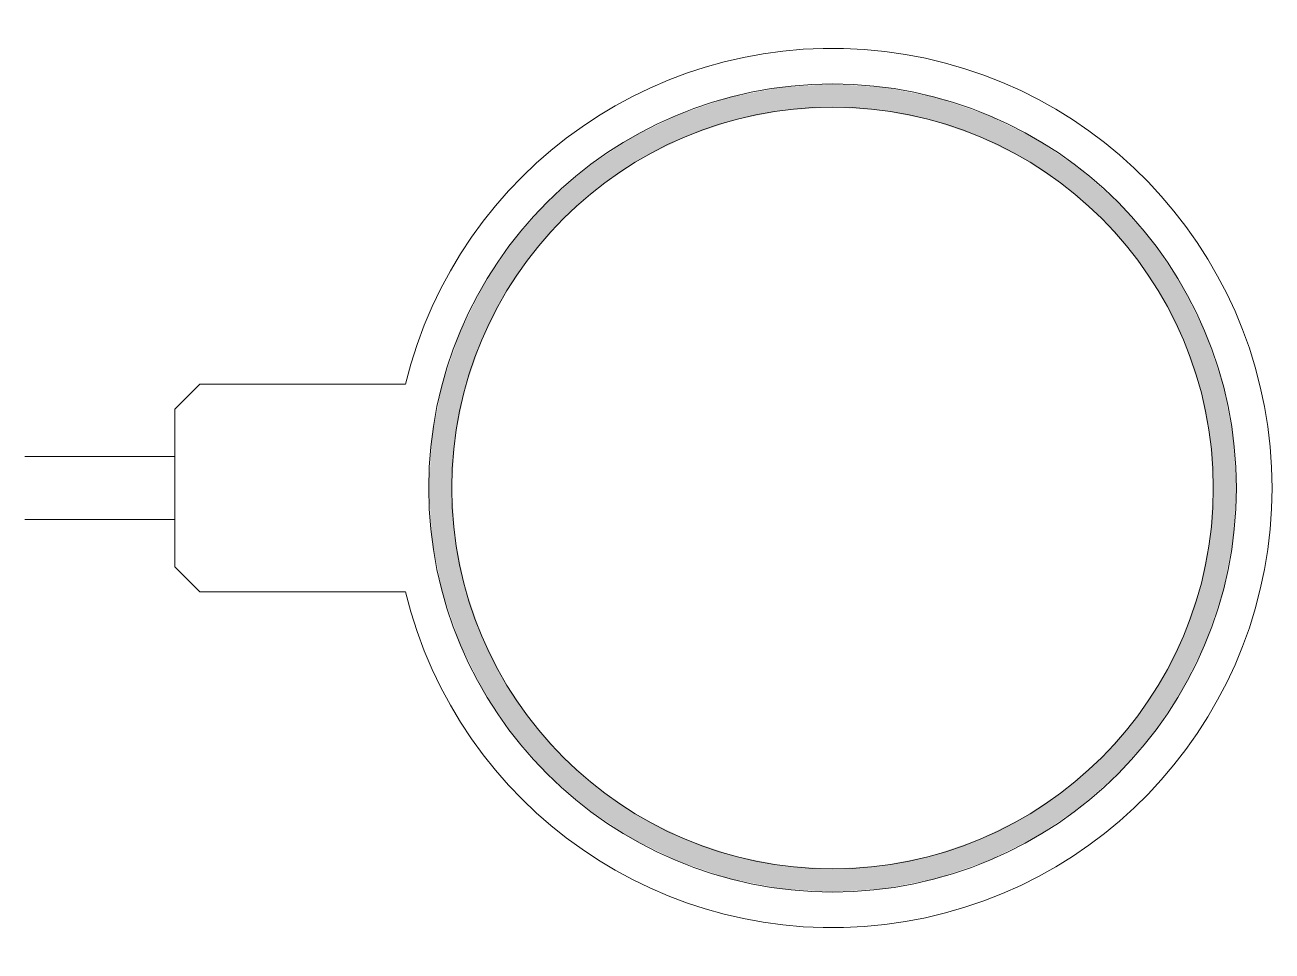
# Model space of a CAD drawing. Header units: metres. Extents: x 0 to 108, y -40 to 40.
import ezdxf

# ---------------------------------------------------------------- set-up
doc = ezdxf.new("R2010")
doc.units = ezdxf.units.M
doc.layers.add('A-DETL-GENF', color=92, linetype='Continuous', lineweight=18)

# ---------------------------------------------------------------- blocks, each defined once
blk = doc.blocks.new('52 HWA - 70mm plattegrond-5041101-00_0 Basismaterialen')
at = {"layer": 'A-DETL-GENF', "lineweight": 13}
h = blk.add_hatch(color=256, dxfattribs=at)
h.paths.add_polyline_path([(70, -35), (74.57, -34.7), (79.06, -33.81), (83.39, -32.33), (87.5, -30.31), (91.3, -27.76), (94.75, -24.75), (97.76, -21.3), (100.31, -17.5), (102.33, -13.39), (103.81, -9.06), (104.69, -4.61), (105, 0), (104.69, 4.61), (103.81, 9.06), (102.33, 13.39), (100.31, 17.5), (97.76, 21.3), (94.75, 24.75), (91.3, 27.76), (87.5, 30.31), (83.39, 32.33), (79.06, 33.81), (74.57, 34.7), (70, 35), (65.43, 34.7), (60.94, 33.81), (56.61, 32.33), (52.5, 30.31), (48.7, 27.76), (45.25, 24.75), (42.24, 21.3), (39.69, 17.5), (37.67, 13.39), (36.19, 9.06), (35.31, 4.61), (35, 0), (35.31, -4.61), (36.19, -9.06), (37.67, -13.39), (39.69, -17.5), (42.24, -21.3), (45.25, -24.75), (48.7, -27.76), (52.5, -30.31), (56.61, -32.33), (60.94, -33.81), (65.43, -34.7)])
h.paths.add_polyline_path([(70, -33), (65.69, -32.71), (61.46, -31.88), (57.37, -30.48), (53.5, -28.58), (49.91, -26.18), (46.67, -23.33), (43.82, -20.09), (41.42, -16.5), (39.52, -12.63), (38.12, -8.54), (37.29, -4.34), (37, 0), (37.29, 4.34), (38.12, 8.54), (39.52, 12.63), (41.42, 16.5), (43.82, 20.09), (46.67, 23.33), (49.91, 26.18), (53.5, 28.58), (57.37, 30.48), (61.46, 31.88), (65.69, 32.71), (70, 33), (74.31, 32.71), (78.54, 31.88), (82.63, 30.48), (86.5, 28.58), (90.09, 26.18), (93.33, 23.33), (96.18, 20.09), (98.58, 16.5), (100.48, 12.63), (101.88, 8.54), (102.71, 4.34), (103, 0), (102.71, -4.34), (101.88, -8.54), (100.48, -12.63), (98.58, -16.5), (96.18, -20.09), (93.33, -23.33), (90.09, -26.18), (86.5, -28.58), (82.63, -30.48), (78.54, -31.88), (74.31, -32.71)])
for p, q in [((13, 6.83), (15.17, 9)), ((32.99, 9), (15.17, 9)), ((13, 6.83), (13, -6.83)), ((0, 2.73), (13, 2.73)), ((13, -2.73), (0, -2.73)), ((13, -6.83), (15.17, -9)), ((15.17, -9), (32.99, -9))]:
    blk.add_line(p, q, dxfattribs=at)
at = {"layer": 'A-DETL-GENF'}
for radius, start, end in [(38.09, 193.6669, 166.3331), (35, 360, 180), (33, 0, 180), (35, 180, 360), (33, 180, 0)]:
    blk.add_arc((70, 0), radius, start, end, dxfattribs=at)

msp = doc.modelspace()

# ---------------------------------------------------------------- block references
msp.add_blockref('52 HWA - 70mm plattegrond-5041101-00_0 Basismaterialen', (0, 0))

doc.saveas('drawing.dxf')
